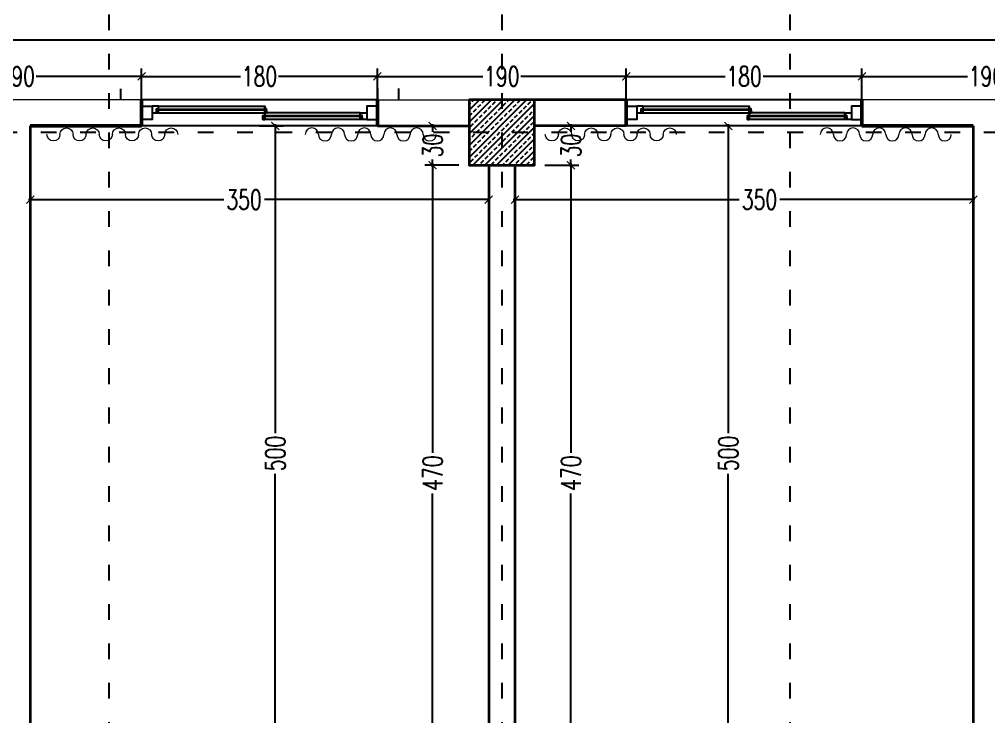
# Model space of a CAD drawing. Header units: centimetres. Extents: x -3207095 to 15275363, y -32656 to 4798027.
# Drawn here: x 695900 to 696640, y 4472072 to 4472604 of the extents above; entities that cross this region are included whole.
import ezdxf

# ---------------------------------------------------------------- set-up
doc = ezdxf.new("R2010")
doc.units = ezdxf.units.CM
doc.linetypes.add('ACAD_ISO03W100', pattern=[30, 12, -18])
doc.linetypes.add('DUZ', pattern=[500, 500])
doc.layers.get('0').update_dxf_attribs({"color": 1, "linetype": 'DUZ'})
for name, color, linetype in [('AGAC', 116, 'Continuous'), ('DIM', 1, 'DUZ'), ('KOLTAR_F', 145, 'Continuous'), ('PEN', 161, 'Continuous'), ('söve', 26, 'DUZ')]:
    doc.layers.add(name, color=color, linetype=linetype)
for name, color, linetype, lineweight in [('cam', 143, 'Continuous', 20), ('DUV', 220, 'Continuous', 50), ('DUVAR', 7, 'Continuous', 35), ('FE_PERDE', 205, 'Continuous', 15), ('gor25', 142, 'Continuous', 25), ('iç duvar', 7, 'Continuous', 50), ('KOLON_F', 3, 'Continuous', 35)]:
    doc.layers.add(name, color=color, linetype=linetype, lineweight=lineweight)
doc.styles.add('DIM', font='ROMANSTW.SHX', dxfattribs={"width": 0.7})
doc.dimstyles.new('1_100', dxfattribs={"dimtxt": 15, "dimasz": 6, "dimexe": 6, "dimexo": 0, "dimgap": 2, "dimtad": 0, "dimdec": 1, "dimzin": 11, "dimdsep": 46, "dimtxsty": 'DIM', "dimblk": 'ARCHTICK', "dimcen": 3, "dimdle": 1.25, "dimclrt": 2, "dimadec": 0, "dimazin": 0, "dimtfac": 1.25, "dimtdec": 1, "dimtix": 1, "dimtofl": 0, "dimtmove": 1, "dimatfit": 3, "dimldrblk": 'ARCHTICK', "dimfxl": 20, "dimfxlon": 1, "dimtolj": 1, "dimtzin": 0, "dimarcsym": 0})

# ---------------------------------------------------------------- blocks, each defined once
blk = doc.blocks.new('GEN_BLOCK00601')
at = {"linetype": 'Continuous', "ltscale": 50}
for centre, start, end in [((50, 50), 0, 180), ((250, 50), 0, 180), ((450, 50), 0, 180), ((650, 50), 0, 180), ((850, 50), 0, 180), ((150, 50), 180, 0), ((350, 50), 180, 0), ((550, 50), 180, 0), ((750, 50), 180, 0), ((950, 50), 180, 0)]:
    blk.add_arc(centre, 50, start, end, dxfattribs=at)
for tag in ['Sfb', 'FLOOR']:
    blk.add_attdef(tag, (0, 0), '', height=1)
blk = doc.blocks.new('_ArchTick')
at = {"color": 0, "linetype": 'ByBlock', "const_width": 0.15}
blk.add_lwpolyline([(-0.5, -0.5), (0.5, 0.5)], dxfattribs=at)
blk = doc.blocks.new('*D600')
at = {"layer": 'Defpoints', "color": 0, "linetype": 'Continuous', "lineweight": 5, "transparency": 16777216}
for p in [(695993.37, 4472560.62), (695803.37, 4472542.8), (695993.37, 4472542.8)]:
    blk.add_point(p, dxfattribs=at)
at = {"layer": 'DIM', "color": 0, "linetype": 'Continuous', "lineweight": -2, "transparency": 16777216}
for p, q in [((695802.12, 4472560.62), (695883.87, 4472560.62)), ((695803.37, 4472542.8), (695803.37, 4472566.62)), ((695994.62, 4472560.62), (695912.87, 4472560.62)), ((695993.37, 4472542.8), (695993.37, 4472566.62))]:
    blk.add_line(p, q, dxfattribs=at)
at = {"layer": 'DIM', "color": 0, "linetype": 'Continuous', "lineweight": -2, "transparency": 16777216, "xscale": 6, "yscale": 6, "zscale": 6, "rotation": 180}
blk.add_blockref('_ArchTick', (695803.37, 4472560.62), dxfattribs=at)
at = {"layer": 'DIM', "color": 0, "linetype": 'Continuous', "lineweight": -2, "transparency": 16777216, "xscale": 6, "yscale": 6, "zscale": 6}
blk.add_blockref('_ArchTick', (695993.37, 4472560.62), dxfattribs=at)
at = {"layer": 'DIM', "color": 2, "linetype": 'Continuous', "lineweight": 5, "transparency": 16777216, "insert": (695898.37, 4472560.62), "char_height": 15, "attachment_point": 5, "style": 'DIM'}
blk.add_mtext('\\A1;190', dxfattribs=at)
blk = doc.blocks.new('*D601')
at = {"layer": 'Defpoints', "color": 0, "linetype": 'Continuous', "lineweight": 5, "transparency": 16777216}
for p in [(696173.37, 4472560.62), (695993.37, 4472542.8), (696173.37, 4472542.8)]:
    blk.add_point(p, dxfattribs=at)
at = {"layer": 'DIM', "color": 0, "linetype": 'Continuous', "lineweight": -2, "transparency": 16777216}
for p, q in [((695992.12, 4472560.62), (696068.87, 4472560.62)), ((695993.37, 4472542.8), (695993.37, 4472566.62)), ((696174.62, 4472560.62), (696097.87, 4472560.62)), ((696173.37, 4472542.8), (696173.37, 4472566.62))]:
    blk.add_line(p, q, dxfattribs=at)
at = {"layer": 'DIM', "color": 0, "linetype": 'Continuous', "lineweight": -2, "transparency": 16777216, "xscale": 6, "yscale": 6, "zscale": 6, "rotation": 180}
blk.add_blockref('_ArchTick', (695993.37, 4472560.62), dxfattribs=at)
at = {"layer": 'DIM', "color": 0, "linetype": 'Continuous', "lineweight": -2, "transparency": 16777216, "xscale": 6, "yscale": 6, "zscale": 6}
blk.add_blockref('_ArchTick', (696173.37, 4472560.62), dxfattribs=at)
at = {"layer": 'DIM', "color": 2, "linetype": 'Continuous', "lineweight": 5, "transparency": 16777216, "insert": (696083.37, 4472560.62), "char_height": 15, "attachment_point": 5, "style": 'DIM'}
blk.add_mtext('\\A1;180', dxfattribs=at)
blk = doc.blocks.new('*D602')
at = {"layer": 'Defpoints', "color": 0, "linetype": 'Continuous', "lineweight": 5, "transparency": 16777216}
for p in [(696363.37, 4472560.62), (696173.37, 4472542.8), (696363.37, 4472542.8)]:
    blk.add_point(p, dxfattribs=at)
at = {"layer": 'DIM', "color": 0, "linetype": 'Continuous', "lineweight": -2, "transparency": 16777216}
for p, q in [((696172.12, 4472560.62), (696253.87, 4472560.62)), ((696173.37, 4472542.8), (696173.37, 4472566.62)), ((696364.62, 4472560.62), (696282.87, 4472560.62)), ((696363.37, 4472542.8), (696363.37, 4472566.62))]:
    blk.add_line(p, q, dxfattribs=at)
at = {"layer": 'DIM', "color": 0, "linetype": 'Continuous', "lineweight": -2, "transparency": 16777216, "xscale": 6, "yscale": 6, "zscale": 6, "rotation": 180}
blk.add_blockref('_ArchTick', (696173.37, 4472560.62), dxfattribs=at)
at = {"layer": 'DIM', "color": 0, "linetype": 'Continuous', "lineweight": -2, "transparency": 16777216, "xscale": 6, "yscale": 6, "zscale": 6}
blk.add_blockref('_ArchTick', (696363.37, 4472560.62), dxfattribs=at)
at = {"layer": 'DIM', "color": 2, "linetype": 'Continuous', "lineweight": 5, "transparency": 16777216, "insert": (696268.37, 4472560.62), "char_height": 15, "attachment_point": 5, "style": 'DIM'}
blk.add_mtext('\\A1;190', dxfattribs=at)
blk = doc.blocks.new('*D603')
at = {"layer": 'Defpoints', "color": 0, "linetype": 'Continuous', "lineweight": 5, "transparency": 16777216}
for p in [(696543.37, 4472560.62), (696363.37, 4472542.8), (696543.37, 4472542.8)]:
    blk.add_point(p, dxfattribs=at)
at = {"layer": 'DIM', "color": 0, "linetype": 'Continuous', "lineweight": -2, "transparency": 16777216}
for p, q in [((696362.12, 4472560.62), (696438.87, 4472560.62)), ((696363.37, 4472542.8), (696363.37, 4472566.62)), ((696544.62, 4472560.62), (696467.87, 4472560.62)), ((696543.37, 4472542.8), (696543.37, 4472566.62))]:
    blk.add_line(p, q, dxfattribs=at)
at = {"layer": 'DIM', "color": 0, "linetype": 'Continuous', "lineweight": -2, "transparency": 16777216, "xscale": 6, "yscale": 6, "zscale": 6, "rotation": 180}
blk.add_blockref('_ArchTick', (696363.37, 4472560.62), dxfattribs=at)
at = {"layer": 'DIM', "color": 0, "linetype": 'Continuous', "lineweight": -2, "transparency": 16777216, "xscale": 6, "yscale": 6, "zscale": 6}
blk.add_blockref('_ArchTick', (696543.37, 4472560.62), dxfattribs=at)
at = {"layer": 'DIM', "color": 2, "linetype": 'Continuous', "lineweight": 5, "transparency": 16777216, "insert": (696453.37, 4472560.62), "char_height": 15, "attachment_point": 5, "style": 'DIM'}
blk.add_mtext('\\A1;180', dxfattribs=at)
blk = doc.blocks.new('*D604')
at = {"layer": 'Defpoints', "color": 0, "linetype": 'Continuous', "lineweight": 5, "transparency": 16777216}
for p in [(696733.37, 4472560.62), (696543.37, 4472542.8), (696733.37, 4472542.8)]:
    blk.add_point(p, dxfattribs=at)
at = {"layer": 'DIM', "color": 0, "linetype": 'Continuous', "lineweight": -2, "transparency": 16777216}
for p, q in [((696542.12, 4472560.62), (696623.87, 4472560.62)), ((696543.37, 4472542.8), (696543.37, 4472566.62)), ((696734.62, 4472560.62), (696652.87, 4472560.62)), ((696733.37, 4472542.8), (696733.37, 4472566.62))]:
    blk.add_line(p, q, dxfattribs=at)
at = {"layer": 'DIM', "color": 0, "linetype": 'Continuous', "lineweight": -2, "transparency": 16777216, "xscale": 6, "yscale": 6, "zscale": 6, "rotation": 180}
blk.add_blockref('_ArchTick', (696543.37, 4472560.62), dxfattribs=at)
at = {"layer": 'DIM', "color": 0, "linetype": 'Continuous', "lineweight": -2, "transparency": 16777216, "xscale": 6, "yscale": 6, "zscale": 6}
blk.add_blockref('_ArchTick', (696733.37, 4472560.62), dxfattribs=at)
at = {"layer": 'DIM', "color": 2, "linetype": 'Continuous', "lineweight": 5, "transparency": 16777216, "insert": (696638.37, 4472560.62), "char_height": 15, "attachment_point": 5, "style": 'DIM'}
blk.add_mtext('\\A1;190', dxfattribs=at)
blk = doc.blocks.new('*D586')
at = {"layer": 'Defpoints', "color": 0, "linetype": 'Continuous', "lineweight": 5, "transparency": 16777216}
for p in [(693283.37, 4472588.22), (693283.37, 4472566.62), (697033.37, 4472566.62)]:
    blk.add_point(p, dxfattribs=at)
at = {"layer": 'DIM', "color": 0, "linetype": 'Continuous', "lineweight": -2, "transparency": 16777216}
for p, q in [((693283.37, 4472568.22), (693283.37, 4472594.22)), ((697033.37, 4472568.22), (697033.37, 4472594.22)), ((693282.12, 4472588.22), (695137.87, 4472588.22)), ((697034.62, 4472588.22), (695178.87, 4472588.22))]:
    blk.add_line(p, q, dxfattribs=at)
at = {"layer": 'DIM', "color": 0, "linetype": 'Continuous', "lineweight": -2, "transparency": 16777216, "xscale": 6, "yscale": 6, "zscale": 6, "rotation": 180}
blk.add_blockref('_ArchTick', (693283.37, 4472588.22), dxfattribs=at)
at = {"layer": 'DIM', "color": 0, "linetype": 'Continuous', "lineweight": -2, "transparency": 16777216, "xscale": 6, "yscale": 6, "zscale": 6}
blk.add_blockref('_ArchTick', (697033.37, 4472588.22), dxfattribs=at)
at = {"layer": 'DIM', "color": 2, "linetype": 'Continuous', "lineweight": 5, "transparency": 16777216, "insert": (695158.37, 4472588.22), "char_height": 15, "attachment_point": 5, "style": 'DIM'}
blk.add_mtext('\\A1;3750', dxfattribs=at)
blk = doc.blocks.new('*D1508')
at = {"layer": 'Defpoints', "color": 0, "linetype": 'Continuous', "lineweight": 5, "transparency": 16777216}
for p in [(696215.54, 4472492.8), (696243.37, 4472492.8), (696243.37, 4472022.8)]:
    blk.add_point(p, dxfattribs=at)
at = {"layer": 'DIM', "color": 0, "linetype": 'Continuous', "lineweight": -2, "transparency": 16777216}
for p, q in [((696215.54, 4472494.05), (696215.54, 4472273.3)), ((696235.54, 4472492.8), (696209.54, 4472492.8)), ((696215.54, 4472021.55), (696215.54, 4472242.3)), ((696235.54, 4472022.8), (696209.54, 4472022.8))]:
    blk.add_line(p, q, dxfattribs=at)
at = {"layer": 'DIM', "color": 0, "linetype": 'Continuous', "lineweight": -2, "transparency": 16777216, "xscale": 6, "yscale": 6, "zscale": 6}
for p, rotation in [((696215.54, 4472492.8), 90), ((696215.54, 4472022.8), 270)]:
    blk.add_blockref('_ArchTick', p, dxfattribs=dict(at, rotation=rotation))
at = {"layer": 'DIM', "color": 2, "linetype": 'Continuous', "lineweight": 5, "transparency": 16777216, "insert": (696215.54, 4472257.8), "char_height": 15, "attachment_point": 5, "rotation": 90, "style": 'DIM'}
blk.add_mtext('\\A1;470', dxfattribs=at)
blk = doc.blocks.new('*D1509')
at = {"layer": 'Defpoints', "color": 0, "linetype": 'Continuous', "lineweight": 5, "transparency": 16777216}
for p in [(696215.54, 4472522.8), (696243.37, 4472522.8), (696243.37, 4472492.8)]:
    blk.add_point(p, dxfattribs=at)
at = {"layer": 'DIM', "color": 0, "linetype": 'Continuous', "lineweight": -2, "transparency": 16777216}
for p, q in [((696215.54, 4472524.05), (696215.54, 4472518.3)), ((696235.54, 4472522.8), (696209.54, 4472522.8)), ((696215.54, 4472491.55), (696215.54, 4472497.3)), ((696235.54, 4472492.8), (696209.54, 4472492.8))]:
    blk.add_line(p, q, dxfattribs=at)
at = {"layer": 'DIM', "color": 0, "linetype": 'Continuous', "lineweight": -2, "transparency": 16777216, "xscale": 6, "yscale": 6, "zscale": 6}
for p, rotation in [((696215.54, 4472522.8), 90), ((696215.54, 4472492.8), 270)]:
    blk.add_blockref('_ArchTick', p, dxfattribs=dict(at, rotation=rotation))
at = {"layer": 'DIM', "color": 2, "linetype": 'Continuous', "lineweight": 5, "transparency": 16777216, "insert": (696215.54, 4472507.8), "char_height": 15, "attachment_point": 5, "rotation": 90, "style": 'DIM'}
blk.add_mtext('\\A1;30', dxfattribs=at)
blk = doc.blocks.new('*D1513')
at = {"layer": 'Defpoints', "color": 0, "linetype": 'Continuous', "lineweight": 5, "transparency": 16777216}
for p in [(696083.37, 4472522.8), (696095.41, 4472522.8), (696083.37, 4472022.8)]:
    blk.add_point(p, dxfattribs=at)
at = {"layer": 'DIM', "color": 0, "linetype": 'Continuous', "lineweight": -2, "transparency": 16777216}
for p, q in [((696095.41, 4472524.05), (696095.41, 4472288.3)), ((696083.37, 4472522.8), (696101.41, 4472522.8)), ((696095.41, 4472021.55), (696095.41, 4472257.3)), ((696083.37, 4472022.8), (696101.41, 4472022.8))]:
    blk.add_line(p, q, dxfattribs=at)
at = {"layer": 'DIM', "color": 0, "linetype": 'Continuous', "lineweight": -2, "transparency": 16777216, "xscale": 6, "yscale": 6, "zscale": 6}
for p, rotation in [((696095.41, 4472522.8), 90), ((696095.41, 4472022.8), 270)]:
    blk.add_blockref('_ArchTick', p, dxfattribs=dict(at, rotation=rotation))
at = {"layer": 'DIM', "color": 2, "linetype": 'Continuous', "lineweight": 5, "transparency": 16777216, "insert": (696095.41, 4472272.8), "char_height": 15, "attachment_point": 5, "rotation": 90, "style": 'DIM'}
blk.add_mtext('\\A1;500', dxfattribs=at)
blk = doc.blocks.new('*D1517')
at = {"layer": 'Defpoints', "color": 0, "linetype": 'Continuous', "lineweight": 5, "transparency": 16777216}
for p in [(695908.37, 4472466.53), (695908.37, 4472459.37), (696258.37, 4472459.37)]:
    blk.add_point(p, dxfattribs=at)
at = {"layer": 'DIM', "color": 0, "linetype": 'Continuous', "lineweight": -2, "transparency": 16777216}
for p, q in [((695908.37, 4472459.37), (695908.37, 4472472.53)), ((696258.37, 4472459.37), (696258.37, 4472472.53)), ((695907.12, 4472466.53), (696056.1, 4472466.53)), ((696259.62, 4472466.53), (696087.1, 4472466.53))]:
    blk.add_line(p, q, dxfattribs=at)
at = {"layer": 'DIM', "color": 0, "linetype": 'Continuous', "lineweight": -2, "transparency": 16777216, "xscale": 6, "yscale": 6, "zscale": 6, "rotation": 180}
blk.add_blockref('_ArchTick', (695908.37, 4472466.53), dxfattribs=at)
at = {"layer": 'DIM', "color": 0, "linetype": 'Continuous', "lineweight": -2, "transparency": 16777216, "xscale": 6, "yscale": 6, "zscale": 6}
blk.add_blockref('_ArchTick', (696258.37, 4472466.53), dxfattribs=at)
at = {"layer": 'DIM', "color": 2, "linetype": 'Continuous', "lineweight": 5, "transparency": 16777216, "insert": (696071.6, 4472466.53), "char_height": 15, "attachment_point": 5, "style": 'DIM'}
blk.add_mtext('\\A1;350', dxfattribs=at)
blk = doc.blocks.new('*D1522')
at = {"layer": 'Defpoints', "color": 0, "linetype": 'Continuous', "lineweight": 5, "transparency": 16777216}
for p in [(696293.37, 4472492.8), (696321.19, 4472492.8), (696293.37, 4472022.8)]:
    blk.add_point(p, dxfattribs=at)
at = {"layer": 'DIM', "color": 0, "linetype": 'Continuous', "lineweight": -2, "transparency": 16777216}
for p, q in [((696321.19, 4472494.05), (696321.19, 4472273.3)), ((696301.19, 4472492.8), (696327.19, 4472492.8)), ((696321.19, 4472021.55), (696321.19, 4472242.3)), ((696301.19, 4472022.8), (696327.19, 4472022.8))]:
    blk.add_line(p, q, dxfattribs=at)
at = {"layer": 'DIM', "color": 0, "linetype": 'Continuous', "lineweight": -2, "transparency": 16777216, "xscale": 6, "yscale": 6, "zscale": 6}
for p, rotation in [((696321.19, 4472492.8), 90), ((696321.19, 4472022.8), 270)]:
    blk.add_blockref('_ArchTick', p, dxfattribs=dict(at, rotation=rotation))
at = {"layer": 'DIM', "color": 2, "linetype": 'Continuous', "lineweight": 5, "transparency": 16777216, "insert": (696321.19, 4472257.8), "char_height": 15, "attachment_point": 5, "rotation": 90, "style": 'DIM'}
blk.add_mtext('\\A1;470', dxfattribs=at)
blk = doc.blocks.new('*D1523')
at = {"layer": 'Defpoints', "color": 0, "linetype": 'Continuous', "lineweight": 5, "transparency": 16777216}
for p in [(696293.37, 4472522.8), (696321.19, 4472522.8), (696293.37, 4472492.8)]:
    blk.add_point(p, dxfattribs=at)
at = {"layer": 'DIM', "color": 0, "linetype": 'Continuous', "lineweight": -2, "transparency": 16777216}
for p, q in [((696321.19, 4472524.05), (696321.19, 4472518.3)), ((696301.19, 4472522.8), (696327.19, 4472522.8)), ((696321.19, 4472491.55), (696321.19, 4472497.3)), ((696301.19, 4472492.8), (696327.19, 4472492.8))]:
    blk.add_line(p, q, dxfattribs=at)
at = {"layer": 'DIM', "color": 0, "linetype": 'Continuous', "lineweight": -2, "transparency": 16777216, "xscale": 6, "yscale": 6, "zscale": 6}
for p, rotation in [((696321.19, 4472522.8), 90), ((696321.19, 4472492.8), 270)]:
    blk.add_blockref('_ArchTick', p, dxfattribs=dict(at, rotation=rotation))
at = {"layer": 'DIM', "color": 2, "linetype": 'Continuous', "lineweight": 5, "transparency": 16777216, "insert": (696321.19, 4472507.8), "char_height": 15, "attachment_point": 5, "rotation": 90, "style": 'DIM'}
blk.add_mtext('\\A1;30', dxfattribs=at)
blk = doc.blocks.new('*D1527')
at = {"layer": 'Defpoints', "color": 0, "linetype": 'Continuous', "lineweight": 5, "transparency": 16777216}
for p in [(696441.32, 4472522.8), (696453.37, 4472522.8), (696453.37, 4472022.8)]:
    blk.add_point(p, dxfattribs=at)
at = {"layer": 'DIM', "color": 0, "linetype": 'Continuous', "lineweight": -2, "transparency": 16777216}
for p, q in [((696441.32, 4472524.05), (696441.32, 4472288.3)), ((696453.37, 4472522.8), (696435.32, 4472522.8)), ((696441.32, 4472021.55), (696441.32, 4472257.3)), ((696453.37, 4472022.8), (696435.32, 4472022.8))]:
    blk.add_line(p, q, dxfattribs=at)
at = {"layer": 'DIM', "color": 0, "linetype": 'Continuous', "lineweight": -2, "transparency": 16777216, "xscale": 6, "yscale": 6, "zscale": 6}
for p, rotation in [((696441.32, 4472522.8), 90), ((696441.32, 4472022.8), 270)]:
    blk.add_blockref('_ArchTick', p, dxfattribs=dict(at, rotation=rotation))
at = {"layer": 'DIM', "color": 2, "linetype": 'Continuous', "lineweight": 5, "transparency": 16777216, "insert": (696441.32, 4472272.8), "char_height": 15, "attachment_point": 5, "rotation": 90, "style": 'DIM'}
blk.add_mtext('\\A1;500', dxfattribs=at)
blk = doc.blocks.new('*D1531')
at = {"layer": 'Defpoints', "color": 0, "linetype": 'Continuous', "lineweight": 5, "transparency": 16777216}
for p in [(696628.37, 4472466.53), (696278.37, 4472459.37), (696628.37, 4472459.37)]:
    blk.add_point(p, dxfattribs=at)
at = {"layer": 'DIM', "color": 0, "linetype": 'Continuous', "lineweight": -2, "transparency": 16777216}
for p, q in [((696278.37, 4472459.37), (696278.37, 4472472.53)), ((696628.37, 4472459.37), (696628.37, 4472472.53)), ((696277.12, 4472466.53), (696449.63, 4472466.53)), ((696629.62, 4472466.53), (696480.63, 4472466.53))]:
    blk.add_line(p, q, dxfattribs=at)
at = {"layer": 'DIM', "color": 0, "linetype": 'Continuous', "lineweight": -2, "transparency": 16777216, "xscale": 6, "yscale": 6, "zscale": 6, "rotation": 180}
blk.add_blockref('_ArchTick', (696278.37, 4472466.53), dxfattribs=at)
at = {"layer": 'DIM', "color": 0, "linetype": 'Continuous', "lineweight": -2, "transparency": 16777216, "xscale": 6, "yscale": 6, "zscale": 6}
blk.add_blockref('_ArchTick', (696628.37, 4472466.53), dxfattribs=at)
at = {"layer": 'DIM', "color": 2, "linetype": 'Continuous', "lineweight": 5, "transparency": 16777216, "insert": (696465.13, 4472466.53), "char_height": 15, "attachment_point": 5, "style": 'DIM'}
blk.add_mtext('\\A1;350', dxfattribs=at)

msp = doc.modelspace()

# ---------------------------------------------------------------- hatches: boundary and pattern name
at = {"layer": 'KOLTAR_F'}
h = msp.add_hatch(dxfattribs=at)
h.set_pattern_fill('ANSI33', color=256, style=0)
h.set_pattern_definition([(45, (33439.8884, -31869.6676), (-4.4901280605, 4.4901280605), []), (45, (33444.3785, -31869.6676), (-4.4901280605, 4.4901280605), [3.175, -1.5875])])
h.paths.add_polyline_path([(696293.37, 4472542.8), (696243.37, 4472542.8), (696243.37, 4472492.8), (696293.37, 4472492.8)])

# ---------------------------------------------------------------- linework, layer by layer
at = {"color": 232, "linetype": 'ACAD_ISO03W100'}
for p, q in [((695968.37, 4472637.8), (695968.37, 4469507.8)), ((696268.37, 4472637.8), (696268.37, 4469507.8)), ((696488.37, 4472637.8), (696488.37, 4469507.8)), ((697128.37, 4472517.8), (693188.37, 4472517.8))]:
    msp.add_line(p, q, dxfattribs=at)
at = {"layer": 'AGAC'}
for p, q in [((696173.37, 4472542.8), (695993.37, 4472542.8)), ((696543.37, 4472542.8), (696363.37, 4472542.8)), ((696173.37, 4472522.8), (695993.37, 4472522.8)), ((696543.37, 4472522.8), (696363.37, 4472522.8))]:
    msp.add_line(p, q, dxfattribs=at)
at = {"layer": 'cam'}
for p, q in [((696004.87, 4472535.8), (696088.87, 4472535.8)), ((696004.87, 4472535.3), (696088.87, 4472535.3)), ((696004.87, 4472534.8), (696088.87, 4472534.8)), ((696161.87, 4472530.8), (696085.87, 4472530.8)), ((696374.87, 4472535.8), (696458.87, 4472535.8)), ((696374.87, 4472535.3), (696458.87, 4472535.3)), ((696374.87, 4472534.8), (696458.87, 4472534.8)), ((696531.87, 4472530.8), (696455.87, 4472530.8)), ((696161.87, 4472530.3), (696085.87, 4472530.3)), ((696161.87, 4472529.8), (696085.87, 4472529.8)), ((696531.87, 4472530.3), (696455.87, 4472530.3)), ((696531.87, 4472529.8), (696455.87, 4472529.8))]:
    msp.add_line(p, q, dxfattribs=at)
at = {"layer": 'DUV'}
for p, q in [((695993.37, 4472522.8), (695993.37, 4472542.8)), ((696173.37, 4472522.8), (696173.37, 4472542.8)), ((696363.37, 4472522.8), (696363.37, 4472542.8)), ((696363.37, 4472522.8), (696363.37, 4472542.8)), ((696363.37, 4472522.8), (696363.37, 4472542.8)), ((696543.37, 4472522.8), (696543.37, 4472542.8)), ((696543.37, 4472522.8), (696543.37, 4472542.8)), ((696543.37, 4472522.8), (696543.37, 4472542.8)), ((695993.37, 4472522.8), (695908.37, 4472522.8)), ((696543.37, 4472522.8), (696628.37, 4472522.8))]:
    msp.add_line(p, q, dxfattribs=at)
at = {"layer": 'DUVAR'}
for p, q in [((695993.37, 4472522.8), (695993.37, 4472542.8)), ((696173.37, 4472522.8), (696173.37, 4472542.8)), ((696363.37, 4472542.8), (696293.37, 4472542.8)), ((696363.37, 4472522.8), (696363.37, 4472542.8)), ((696543.37, 4472522.8), (696543.37, 4472542.8)), ((695908.37, 4472522.8), (695908.37, 4472022.8)), ((695908.37, 4472522.8), (695993.37, 4472522.8)), ((696173.37, 4472522.8), (696243.37, 4472522.8)), ((696363.37, 4472522.8), (696293.37, 4472522.8)), ((696628.37, 4472522.8), (696543.37, 4472522.8)), ((696628.37, 4472522.8), (696628.37, 4472022.8)), ((696258.37, 4472492.8), (696258.37, 4472022.8)), ((696278.37, 4472492.8), (696278.37, 4472022.8))]:
    msp.add_line(p, q, dxfattribs=at)
at = {"layer": 'gor25'}
for p, q in [((696006.37, 4472537.8), (696087.37, 4472537.8)), ((696006.37, 4472532.8), (696087.37, 4472532.8)), ((696160.37, 4472532.8), (696087.37, 4472532.8)), ((696376.37, 4472537.8), (696457.37, 4472537.8)), ((696376.37, 4472532.8), (696457.37, 4472532.8)), ((696530.37, 4472532.8), (696457.37, 4472532.8)), ((696160.37, 4472527.8), (696087.37, 4472527.8)), ((696530.37, 4472527.8), (696457.37, 4472527.8))]:
    msp.add_line(p, q, dxfattribs=at)
at = {"layer": 'iç duvar', "color": 7, "lineweight": 18}
for p, q in [((695993.37, 4472542.8), (695803.37, 4472542.8)), ((696173.37, 4472542.8), (696243.37, 4472542.8)), ((696733.37, 4472542.8), (696543.37, 4472542.8))]:
    msp.add_line(p, q, dxfattribs=at)
at = {"layer": 'KOLON_F'}
msp.add_lwpolyline([(696293.37, 4472542.8), (696243.37, 4472542.8), (696243.37, 4472492.8), (696293.37, 4472492.8)], close=True, dxfattribs=at)
at = {"layer": 'PEN'}
for points in [[(696001.37, 4472537.8), (696001.37, 4472537.8), (696001.37, 4472527.8), (695993.37, 4472527.8), (695993.37, 4472527.8), (695993.37, 4472537.8), (695993.37, 4472537.8), (695993.37, 4472537.8), (696001.37, 4472537.8)], [(696001.37, 4472537.8), (696001.37, 4472537.8), (696001.37, 4472532.8), (696004.87, 4472532.8), (696004.87, 4472534.8), (696004.87, 4472535.8), (696006.37, 4472535.8), (696006.37, 4472537.8), (696001.37, 4472537.8)], [(696004.87, 4472532.8), (696006.37, 4472532.8), (696006.37, 4472534.8), (696004.87, 4472534.8)], [(696087.37, 4472532.8), (696087.37, 4472532.8), (696087.37, 4472527.8), (696085.87, 4472527.8), (696085.87, 4472529.8), (696085.87, 4472530.8), (696087.37, 4472530.8), (696087.37, 4472532.8), (696087.37, 4472532.8)], [(696087.37, 4472537.8), (696087.37, 4472537.8), (696087.37, 4472532.8), (696088.87, 4472532.8), (696088.87, 4472534.8), (696088.87, 4472535.8), (696087.37, 4472535.8), (696087.37, 4472537.8), (696087.37, 4472537.8)], [(696088.87, 4472532.8), (696087.37, 4472532.8), (696087.37, 4472534.8), (696088.87, 4472534.8)], [(696165.37, 4472532.8), (696165.37, 4472532.8), (696165.37, 4472527.8), (696161.87, 4472527.8), (696161.87, 4472529.8), (696161.87, 4472530.8), (696160.37, 4472530.8), (696160.37, 4472532.8), (696165.37, 4472532.8)], [(696165.37, 4472537.8), (696165.37, 4472537.8), (696165.37, 4472527.8), (696173.37, 4472527.8), (696173.37, 4472527.8), (696173.37, 4472537.8), (696173.37, 4472537.8), (696173.37, 4472537.8), (696165.37, 4472537.8)], [(696371.37, 4472537.8), (696371.37, 4472537.8), (696371.37, 4472527.8), (696363.37, 4472527.8), (696363.37, 4472527.8), (696363.37, 4472537.8), (696363.37, 4472537.8), (696363.37, 4472537.8), (696371.37, 4472537.8)], [(696371.37, 4472537.8), (696371.37, 4472537.8), (696371.37, 4472532.8), (696374.87, 4472532.8), (696374.87, 4472534.8), (696374.87, 4472535.8), (696376.37, 4472535.8), (696376.37, 4472537.8), (696371.37, 4472537.8)], [(696374.87, 4472532.8), (696376.37, 4472532.8), (696376.37, 4472534.8), (696374.87, 4472534.8)], [(696457.37, 4472532.8), (696457.37, 4472532.8), (696457.37, 4472527.8), (696455.87, 4472527.8), (696455.87, 4472529.8), (696455.87, 4472530.8), (696457.37, 4472530.8), (696457.37, 4472532.8), (696457.37, 4472532.8)], [(696457.37, 4472537.8), (696457.37, 4472537.8), (696457.37, 4472532.8), (696458.87, 4472532.8), (696458.87, 4472534.8), (696458.87, 4472535.8), (696457.37, 4472535.8), (696457.37, 4472537.8), (696457.37, 4472537.8)], [(696458.87, 4472532.8), (696457.37, 4472532.8), (696457.37, 4472534.8), (696458.87, 4472534.8)], [(696535.37, 4472532.8), (696535.37, 4472532.8), (696535.37, 4472527.8), (696531.87, 4472527.8), (696531.87, 4472529.8), (696531.87, 4472530.8), (696530.37, 4472530.8), (696530.37, 4472532.8), (696535.37, 4472532.8)], [(696535.37, 4472537.8), (696535.37, 4472537.8), (696535.37, 4472527.8), (696543.37, 4472527.8), (696543.37, 4472527.8), (696543.37, 4472537.8), (696543.37, 4472537.8), (696543.37, 4472537.8), (696535.37, 4472537.8)], [(696085.87, 4472527.8), (696087.37, 4472527.8), (696087.37, 4472529.8), (696085.87, 4472529.8)], [(696161.87, 4472527.8), (696160.37, 4472527.8), (696160.37, 4472529.8), (696161.87, 4472529.8)], [(696455.87, 4472527.8), (696457.37, 4472527.8), (696457.37, 4472529.8), (696455.87, 4472529.8)], [(696531.87, 4472527.8), (696530.37, 4472527.8), (696530.37, 4472529.8), (696531.87, 4472529.8)]]:
    msp.add_lwpolyline(points, close=True, dxfattribs=at)
at = {"layer": 'söve'}
for p, q in [((695977.24, 4472551.17), (695977.24, 4472542.8)), ((696173.37, 4472551.38), (696173.37, 4472542.8)), ((696189.5, 4472551.38), (696189.5, 4472542.8))]:
    msp.add_line(p, q, dxfattribs=at)

# ---------------------------------------------------------------- block references
at = {"layer": 'FE_PERDE', "extrusion": (0, 0, -1), "yscale": 0.10000020265579, "zscale": -0.10000020265579, "rotation": 180}
for p, xscale in [((-695921.04, 4472521.3), 0.10000020265579), ((-696611.59, 4472521.3), -0.10000020265579)]:
    msp.add_blockref('GEN_BLOCK00601', p, dxfattribs=dict(at, xscale=xscale))
at = {"layer": 'FE_PERDE', "yscale": 0.10000020265579, "zscale": 0.10000020265579, "rotation": 180}
for p, xscale in [((696218.37, 4472521.3), 0.10000020265579), ((696301.63, 4472521.3), -0.10000020265579)]:
    msp.add_blockref('GEN_BLOCK00601', p, dxfattribs=dict(at, xscale=xscale))

# ---------------------------------------------------------------- dimensions: what is measured, and where the dimension line sits
at = {"layer": 'DIM', "linetype": 'Continuous', "lineweight": 5}
for base, p1, p2, picture, middle in [((693283.37, 4472588.22), (697033.37, 4472566.62), (693283.37, 4472566.62), '*D586', (695158.37, 4472588.22)), ((695993.37, 4472560.62), (695803.37, 4472542.8), (695993.37, 4472542.8), '*D600', (695898.37, 4472560.62)), ((696173.37, 4472560.62), (695993.37, 4472542.8), (696173.37, 4472542.8), '*D601', (696083.37, 4472560.62)), ((696363.37, 4472560.62), (696173.37, 4472542.8), (696363.37, 4472542.8), '*D602', (696268.37, 4472560.62)), ((696543.37, 4472560.62), (696363.37, 4472542.8), (696543.37, 4472542.8), '*D603', (696453.37, 4472560.62)), ((696733.37, 4472560.62), (696543.37, 4472542.8), (696733.37, 4472542.8), '*D604', (696638.37, 4472560.62))]:
    dim = msp.add_linear_dim(base=base, p1=p1, p2=p2, dimstyle='1_100', dxfattribs=at)
    dim.commit()
    dim.dimension.update_dxf_attribs({"geometry": picture, "text_midpoint": middle})
for base, p1, p2, picture, middle in [((696095.41, 4472522.8), (696083.37, 4472022.8), (696083.37, 4472522.8), '*D1513', (696095.41, 4472272.8)), ((696215.54, 4472522.8), (696243.37, 4472492.8), (696243.37, 4472522.8), '*D1509', (696215.54, 4472507.8)), ((696321.19, 4472522.8), (696293.37, 4472492.8), (696293.37, 4472522.8), '*D1523', (696321.19, 4472507.8)), ((696441.32, 4472522.8), (696453.37, 4472022.8), (696453.37, 4472522.8), '*D1527', (696441.32, 4472272.8)), ((696215.54, 4472492.8), (696243.37, 4472022.8), (696243.37, 4472492.8), '*D1508', (696215.54, 4472257.8)), ((696321.19, 4472492.8), (696293.37, 4472022.8), (696293.37, 4472492.8), '*D1522', (696321.19, 4472257.8))]:
    dim = msp.add_linear_dim(base=base, p1=p1, p2=p2, angle=90, dimstyle='1_100', dxfattribs=at)
    dim.commit()
    dim.dimension.update_dxf_attribs({"geometry": picture, "text_midpoint": middle})
for base, p1, p2, angle, picture, middle in [((695908.37, 4472466.53), (696258.37, 4472459.37), (695908.37, 4472459.37), 180, '*D1517', (696071.6, 4472466.53)), ((696628.37, 4472466.53), (696278.37, 4472459.37), (696628.37, 4472459.37), 0, '*D1531', (696465.13, 4472466.53))]:
    dim = msp.add_linear_dim(base=base, p1=p1, p2=p2, angle=angle, dimstyle='1_100', dxfattribs=at)
    dim.commit()
    dim.dimension.update_dxf_attribs({"geometry": picture, "text_midpoint": middle, "dimtype": 160})

doc.saveas('drawing.dxf')
